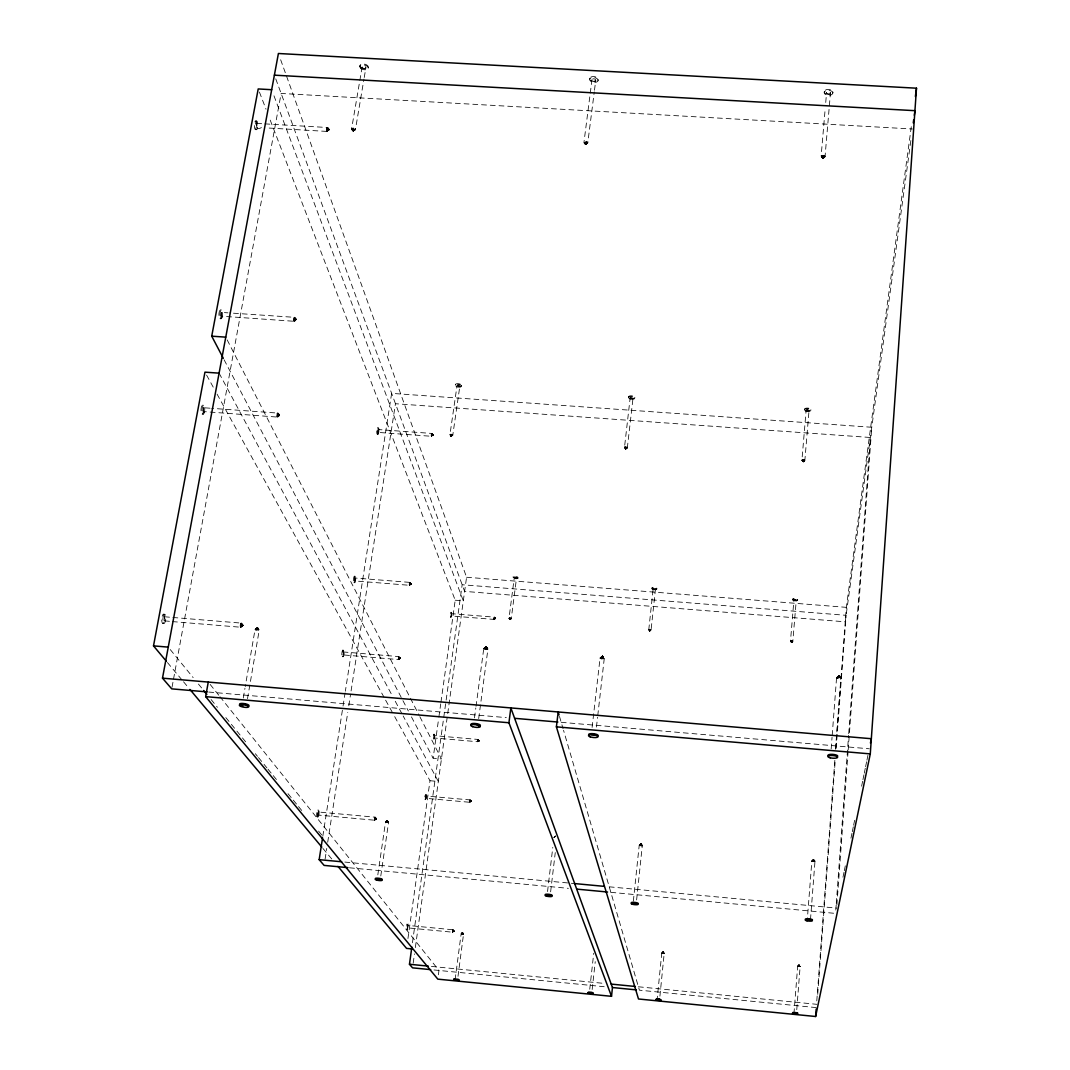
<?xml version="1.0" encoding="UTF-8"?>
<svg xmlns="http://www.w3.org/2000/svg" width="1070" height="1070" viewBox="0 0 1070 1070"><rect width="100%" height="100%" fill="white"/><g stroke="black" fill="none" stroke-linecap="round" stroke-linejoin="round"><path stroke-width="0.75" stroke-dasharray="5 3.75" d="M264.878 123.879L327.233 127.49L329.239 129.577C325.534 136.238 326.123 122.408 329.239 129.577L327.099 131.423L268.048 127.999M327.219 131.383L327.34 127.584M458 976.308L463.537 934.097L462.521 932.599L461.143 933.762L455.178 979.21M451.192 434.219L452.797 435.075L451.179 436.279C448.049 434.219 452.49 433.042 451.179 436.279L452.797 435.075L459.859 386.043L458.268 385.16L457.05 385.534L449.962 434.567L451.179 436.279L452.704 435.209M374.66 820.182L375.022 817.172L376.546 818.858L374.727 820.235L318.164 815.059L317.964 813.548L318.459 812.01L375.022 817.172L376.546 818.858L374.727 820.235L376.546 818.858L375.022 817.172M374.808 820.168L375.088 817.212M462.494 934.163L462.521 932.599C458.562 935.033 466.694 933.776 461.223 933.709M462.494 933.735L462.521 932.599L461.143 933.816M398.642 656.606L400.207 658.197C397.144 663.213 398.053 652.74 400.207 658.197L398.441 659.548L343.256 654.934L343.082 653.369L343.537 651.978L398.722 656.579L398.521 659.521M486.114 649.396L483.774 648.554L486.154 646.507C491.077 649.276 484.081 651.215 486.154 646.507L483.787 648.38L476.03 706.32M409.235 584.447L409.676 582.374L411.147 583.966L409.476 585.29L354.852 580.943L354.678 579.338L355.133 578.027L409.676 582.374L411.147 583.966C409.168 586.654 408.245 583.926 411.147 583.966L409.676 582.374M409.476 585.29L409.743 582.468M431.21 435.343L431.558 433.417L433.056 434.955L431.424 436.279L378.178 432.414L377.951 430.742L378.285 429.552L431.558 433.417L433.056 434.955C431.277 437.938 430.153 434.58 433.056 434.955L431.625 433.43M431.504 436.199L431.678 433.537M510.015 617.978L509.975 619.57L511.273 618.554L516.529 578.027L515.593 577.466L514.295 577.653L509.012 618.179L509.975 619.57C514.175 618.152 506.444 616.842 509.975 619.57L511.179 618.634M406.881 929.282L407.911 925.443L452.784 929.763L454.001 931.114C451.446 935.193 452.383 926.607 454.001 931.114L452.57 932.197L407.683 927.864C405.931 914.609 407.657 941.48 407.51 923.945M452.57 932.197L452.837 929.79M425.031 799.705L425.967 796L470.038 799.919L471.228 801.216L469.77 802.246L471.228 801.216C468.245 803.757 470.158 797.23 471.228 801.216L469.824 802.286L425.806 798.314C426.261 793.873 424.696 794.007 424.75 798.407C425.459 802.594 428.013 794.502 425.512 794.462M478.063 739.45C478.384 744.546 476.712 737.324 479.24 740.734L477.849 741.791L479.24 740.734L478.063 739.45L434.473 735.652L433.484 739.357L433.965 734.167L434.808 736.882L433.484 739.357M451.246 614.715L451.54 613.672L494.313 617.136L495.477 618.393C493.176 622.245 493.818 614.193 495.477 618.393L494.099 619.423L451.326 615.959L451.045 612.227L450.577 617.296L451.848 615.023L451.045 612.227M494.153 619.41L494.353 617.203M587.604 143.206L585.638 144.437C581.157 142.47 587.738 139.154 585.638 144.437L587.764 142.952L594.278 91.859M450.069 434.875L451.179 436.279L452.516 435.316M600.083 657.983L602.41 656.111L604.256 658.505L602.29 659L602.41 656.111L600.056 658.157L592.004 728.309M627.221 447.848L625.763 448.932C622.259 447.046 627.408 445.535 625.763 448.932L627.368 447.568L633.025 398.013L631.527 397.278L630.163 397.813L624.492 447.354L625.763 448.932L627.341 447.715M651.068 629.896L649.811 630.912C651.082 628.277 647.056 629.441 649.811 630.912L651.095 629.789L655.469 588.915L654.265 588.42L653.195 588.634L648.794 629.601L649.811 630.912L651.095 629.789L649.891 629.32M835.523 749.281L840.873 678.059L838.813 677.216L838.893 675.625L836.566 677.711L832.179 735.652M639.231 845.3L640.917 843.855C644.755 846.009 639.245 847.119 640.917 843.855L639.205 845.394L633.159 902.946M663.012 953.53L661.741 953.183L663.092 951.966C666.075 953.731 661.822 954.427 663.092 951.966L661.782 953.129L657.154 999.22M814.925 861.377L813.441 860.976L813.534 859.638C807.85 861.952 818.858 862.848 813.534 859.638L811.836 861.189L807.328 919.371M172.832 617.47L240.964 623.074L243.01 625.335C238.556 632.33 239.947 617.684 243.01 625.335L240.549 627.221L172.404 621.59M240.696 627.194L241.098 623.195M277.571 413.073L279.564 415.227C275.498 422.102 276.394 407.777 279.564 415.227L277.317 417.073L203.086 411.549L203.474 407.723L210.041 408.205M277.451 416.966L277.692 413.234M294.263 317.335L296.216 319.435C292.27 326.243 293.06 312.079 296.216 319.435L294.009 321.281L220.928 316.145L221.316 312.4L227.937 312.841M294.143 321.201L294.384 317.522M796.762 1009.679L800.119 966.558L798.916 966.21L798.996 965.073C794.555 966.852 803.169 967.614 798.996 965.073L797.658 966.317L794.02 1012.742M388.53 822.455L387.18 822.001L387.273 820.663C381.535 822.629 392.249 824.087 387.273 820.663L385.508 822.094L377.255 878.737M514.295 577.653L516.529 578.027M835.804 910.089L836.178 905.1M836.299 903.441L848.59 735.357M848.711 733.699L870.378 437.483L395.459 403.724L350.826 692.611M836.9 904.779L848.069 751.715M848.189 750.043L871.769 427.264L391.647 393.372L345.356 691.207M831.176 748.906L832.045 737.31M816.784 1000.945L834.881 759.834M835.75 748.197L846.33 607.345L911.586 124.561M817.707 994.351L835.282 759.954M836.151 748.318L846.129 615.317L462.16 584.742L412.298 943.86M821.359 156.728L822.937 158.186C828.274 157.023 821.185 152.448 822.937 158.186L821.131 156.18L825.171 108.966M810.485 919.665L814.966 861.47L813.534 859.638L811.903 861.096M801.965 460.327L803.262 461.758C807.248 460.474 801.965 458.067 803.262 461.758L804.854 460.381L809.054 410.305L807.649 409.569L806.151 410.091L801.925 460.167L803.262 461.758L804.787 460.528M791.68 640.81L791.559 642.415L792.83 641.291L796.267 600.056L795.13 599.561L793.94 599.869L790.489 641.09L791.559 642.415C795.719 640.676 787.721 639.98 791.559 642.415L792.83 641.291M830.454 92.903A1.953 1.123 2.8 0 1 827.471 93.705A1.953 1.123 2.8 0 1 827.605 91.779A1.953 1.123 2.8 0 1 830.454 92.903L825.064 156.407L822.937 158.186L821.185 156.461M804.372 409.97L804.439 409.248M832.834 93.037A4.32 2.488 2.8 0 0 826.508 90.522A4.32 2.488 2.8 0 0 826.201 94.815A4.32 2.488 2.8 0 0 832.834 93.037L832.901 92.114A4.32 2.488 2.8 0 0 826.575 89.599A4.32 2.488 2.8 0 0 826.281 93.892A4.32 2.488 2.8 0 0 832.901 92.114M810.833 410.425L810.886 409.69M824.194 92.555L824.274 91.632M825.732 102.452L826.562 92.689M798.862 966.651L798.996 965.073L800.119 966.558M813.347 861.684L813.534 859.638L814.778 861.283M840.632 677.711L838.893 675.625L836.566 677.711L838.626 678.54L838.893 675.625L840.819 677.885M792.656 641.465L791.559 642.415L790.489 641.09M804.64 460.662L803.262 461.758L801.925 460.167L803.423 459.685M659.922 996.17L664.176 953.423L663.092 951.966L661.782 953.129M636.61 899.95L642.281 845.674L640.917 843.855L639.205 845.394L640.823 845.889M585.731 141.494L587.764 142.952L585.638 144.437L584.059 142.738M592.178 989.496L595.241 961.662M589.744 989.255L593.73 953.236M824.435 157.13L822.937 158.186L824.769 156.929M628.424 397.679L628.505 396.957M596.445 727.052L597.568 717.261M597.755 715.629L604.256 658.505L602.41 656.111L600.056 658.157L602.29 659M634.764 398.134L634.858 397.411M451.219 614.969L450.577 617.296M550.622 891.858L555.263 852.589M547.546 891.564L552.789 847.4M598.023 80.798A4.267 2.434 8.1 0 0 592.512 77.481A4.267 2.434 8.1 0 0 591.095 81.521A4.267 2.434 8.1 0 0 598.023 80.798L598.143 79.889A4.267 2.434 8.1 0 0 592.619 76.572A4.267 2.434 8.1 0 0 591.215 80.611A4.267 2.434 8.1 0 0 598.143 79.889M589.717 79.073L589.837 78.163M592.004 79.554L583.979 142.19L585.638 144.437L587.336 143.407M594.479 90.214L595.749 80.33A1.913 1.097 8.1 0 0 593.261 78.832A1.913 1.097 8.1 0 0 592.619 80.651A1.913 1.097 8.1 0 0 595.749 80.33M517.907 578.268A2.541 0.869 7.5 0 0 514.51 576.917A2.541 0.869 7.5 0 0 513.827 578.335A2.541 0.869 7.5 0 0 517.907 578.268L517.987 577.666A2.541 0.869 7.5 0 0 514.59 576.329A2.541 0.869 7.5 0 0 513.908 577.746A2.541 0.869 7.5 0 0 517.987 577.666M478.678 718.572L487.933 649.062L486.154 646.507L483.934 648.233M438.392 974.797L438.981 970.45L219.912 696.637M474.478 717.903L475.802 707.966M910.864 140.544L845.233 621.817L464.621 591.389L275.512 78.217M413.194 963.201L414.478 953.892M415.347 947.592L466.573 577.252L279.537 56.643M407.951 938.537L429.993 780.726L393.693 714.827M419.841 716.686L441.442 758.938L433.136 758.202L438.646 718.706M438.874 717.06L440.72 703.886M440.947 702.241L455.205 600.203L269.011 117.004M461.571 386.364A3.183 1.351 8.9 0 0 457.251 384.371A3.183 1.351 8.9 0 0 456.542 386.618A3.183 1.351 8.9 0 0 461.571 386.364L461.678 385.641A3.183 1.351 8.9 0 0 457.358 383.662A3.183 1.351 8.9 0 0 456.636 385.909A3.183 1.351 8.9 0 0 461.678 385.641M380.786 875.955L388.544 822.549L387.273 820.663L385.521 822.188M455.338 385.213L455.432 384.505M322.806 836.258L342.788 707.685M343.042 706.039L345.088 692.852M325.079 859.237L326.751 848.43M327.701 842.25L347.777 712.352M348.793 705.772L350.572 694.256M661.889 953.089L662.918 953.089L663.092 951.966L664.149 953.477L663.092 951.966L661.795 953.25M255.141 629.32L257.509 627.635L259.221 630.15L257.067 630.431L257.509 627.635L255.048 629.481L245.244 686.592M355.106 129.965L353.22 130.968C348.486 128.534 356.163 126.006 353.22 130.968L355.441 129.51L363.96 79.1M364.241 77.481L365.886 67.731M368.187 68.199L368.334 67.303M247.504 698.67L259.221 630.15L257.509 627.635L255.048 629.481L257.067 630.431M359.828 66.474L359.988 65.578M362.128 66.955L351.629 128.748L353.22 130.968L355.334 129.751M243.278 698.014L244.963 688.224M172.029 687.248L173.22 680.814M173.514 679.196L281.129 93.451L912.442 129.002M633.025 398.013L630.163 397.813M352.084 129.564L353.22 130.968L351.803 129.296M255.369 629.213L257.215 629.187L257.509 627.635L259.181 629.989M639.379 845.233L640.676 845.18L640.917 843.855L642.254 845.768M451.567 434.26L451.179 436.279L449.975 434.714M386.885 822.643L387.273 820.663L388.423 822.362M842.973 877.226L843.976 872.344M844.31 870.712L845.3 865.844M850.958 838.198L851.961 833.329M852.295 831.698L853.298 826.829M853.633 825.197L854.622 820.316M861.617 786.182L862.607 781.301M862.942 779.669L863.945 774.8M864.279 773.169L865.269 768.3M865.603 766.668L866.606 761.786M866.941 760.168L867.944 755.286M586.24 141.561L585.638 144.437L584.287 143.005M485.566 649.329L486.154 646.507L487.947 648.888M510.31 618.019L509.975 619.57L508.999 618.273M462.186 934.123L462.521 932.599L463.457 933.976M648.848 629.708L649.811 630.912L650.801 630.043M624.519 447.207L625.763 448.932C629.347 447.715 625.201 445.414 625.763 448.932L624.559 447.514M601.741 658.933L602.41 656.111L604.149 658.331M651.041 629.695L649.811 630.912L648.821 629.508L649.811 630.912L650.199 629.361M640.422 845.848L640.917 843.855L642.214 845.581M600.257 657.849L602.022 657.662L602.41 656.111L604.229 658.679M823.673 155.284L822.937 158.186L821.131 156.18L823.164 155.217M653.168 588.741L655.469 588.915M662.691 953.49L663.092 951.966L664.122 953.357L662.918 953.089M803.811 459.726L803.262 461.758L802.099 460.488M791.987 640.85L791.559 642.415L790.636 641.304M627.007 447.955L625.763 448.932L624.719 447.661M838.077 678.474L838.893 675.625L840.873 678.059L838.626 678.54M812.946 861.631L813.534 859.638L814.899 861.564M798.541 966.611L798.996 965.073L799.972 966.424M462.186 933.695L462.521 932.599L463.537 934.097M511.032 618.701L509.975 619.57L509.066 618.38M451.433 615.852L451.58 613.739M353.688 128.119L353.22 130.968L351.656 129.015M797.845 966.223L798.996 965.073L800.079 966.598L798.996 965.073L797.712 966.264L798.996 965.073L799.785 966.37M484.215 648.112L485.606 648.045L486.154 646.507L487.813 648.714M256.519 630.324L257.509 627.635L259.127 630.31M812.063 861.029L813.534 859.638L814.537 861.189M809.054 410.305L806.151 410.091M385.601 822.014L386.778 821.947L387.273 820.663L388.463 822.629M451.928 434.353L451.179 436.279L450.256 435.035M586.708 141.695L585.638 144.437L583.952 142.457M836.66 677.537L838.251 677.203L838.893 675.625L840.311 677.537M386.497 822.576L387.273 820.663L388.209 822.255M485.044 649.222L486.154 646.507L487.786 649.209M510.604 618.072L509.975 619.57L509.093 618.085M626.579 446.992L625.763 448.932L624.639 447.073M461.879 934.07L462.521 932.599L463.457 934.15M601.22 658.826L602.41 656.111L603.908 658.144M824.141 155.417L822.937 158.186L821.666 156.969M648.968 629.815L649.811 630.912L650.48 629.414M662.597 953.062L663.092 951.966L663.788 953.236M804.159 459.819L803.262 461.758L801.978 460.02M791.934 641.585L791.559 642.415L790.529 640.997M640.034 845.768L640.917 843.855L642.12 845.835M378.258 432.333L378.365 429.565M796.267 600.056L793.94 599.869M452.262 435.396L451.179 436.279L450.055 434.433M792.268 640.917L791.559 642.415L790.663 640.917M662.397 953.437L663.092 951.966L663.855 953.544M586.962 143.554L585.638 144.437L584.621 143.246M837.569 678.367L838.893 675.625L840.779 678.233M812.571 861.564L813.534 859.638L814.725 861.631M640.275 845.153L640.917 843.855L642.04 845.474M798.247 966.558L798.996 965.073L799.745 966.665M425.86 798.274L426.034 795.96M803.73 460.876L803.262 461.758L802.326 460.622M434.594 734.221L434.112 739.41M351.736 128.494L353.22 130.968C357.34 129.818 354.09 126.635 353.22 130.968L352.445 129.804M256.68 629.12L257.509 627.635L258.98 629.802M256.024 630.19L257.509 627.635L258.9 630.417M649.089 629.361L649.811 630.912L650.292 630.096M587.136 141.895L585.638 144.437L584.14 141.935M461.879 933.682L462.521 932.599L463.297 933.909M452.249 434.46L451.179 436.279L450.523 435.169M601.474 657.635L602.41 656.111L604.042 658.812M484.563 649.075L486.154 646.507L487.545 648.527M510.858 618.152L509.975 619.57L509.213 618.473M386.15 822.482L387.273 820.663L388.276 822.683M626.886 447.113L625.763 448.932L624.96 447.808M824.542 155.618L822.937 158.186L821.225 155.912M798.3 966.183L798.996 965.073L799.531 966.304M600.765 658.679L602.41 656.111L603.747 658.933M649.169 629.909L649.811 630.912L650.72 629.494M461.611 934.016L462.521 932.599L463.297 934.177M804.453 459.926L803.262 461.758L802.139 459.886M812.652 860.949L813.534 859.638L814.23 861.096M639.713 845.688L640.917 843.855L641.893 845.889M792.495 640.983L791.559 642.415L790.81 641.398M459.859 386.043L457.05 385.534M837.128 678.219L838.893 675.625L840.538 678.367M662.129 953.383L663.092 951.966L663.534 953.169M812.25 861.484L813.534 859.638L814.471 861.684M386.404 821.92L387.273 820.663L387.915 822.148M798.006 966.504L798.996 965.073L799.477 966.678M510.55 618.754L509.975 619.57L509.24 618.032M485.084 648.019L486.154 646.507L487.505 649.316M626.378 448.062L625.763 448.932L624.853 446.966M662.317 953.049L663.092 951.966L663.614 953.557M823.539 157.357L822.937 158.186L821.439 155.658M837.716 677.216L838.893 675.625L839.87 677.404M354.986 128.681L353.22 130.968L351.963 128.293M639.913 845.153L640.917 843.855L641.786 845.38M792.215 641.572L791.559 642.415L790.85 640.85M587.47 142.136L585.638 144.437L584.421 141.735M255.61 630.016L257.509 627.635L258.673 629.615M452.516 434.607L451.179 436.279L450.243 434.326M824.836 155.859L822.937 158.186L822.054 157.156M627.14 447.247L625.763 448.932L625.134 446.885M484.188 648.915L486.154 646.507L487.117 649.396M511.059 618.246L509.975 619.57L509.427 618.567M385.855 822.389L387.273 820.663L387.995 822.71M600.404 658.518L602.41 656.111L603.547 657.983M649.329 629.32L649.811 630.912L650.921 629.588M804.68 460.073L803.262 461.758L802.38 459.779M461.384 933.949L462.521 932.599L463.069 933.842M792.683 641.077L791.559 642.415L791.091 640.81M461.611 933.669L462.521 932.599L463.069 934.19M639.445 845.594L640.917 843.855L641.585 845.915M354.772 130.112L353.22 130.968L352.886 130.005M836.807 678.059L838.893 675.625L840.177 678.474M798.046 966.197L798.996 965.073L799.236 966.25M661.929 953.316L663.092 951.966L663.32 953.557M812.023 861.377L813.534 859.638L814.136 861.711M797.805 966.437L798.996 965.073L799.183 966.678M812.331 860.976L813.534 859.638L813.855 861.029M649.41 629.989L649.811 630.912L650.56 630.083M804.092 460.849L803.262 461.758L802.62 460.742M451.941 435.423L451.179 436.279L450.844 435.289M600.979 657.662L602.41 656.111L603.333 659M256.158 629.106L257.509 627.635L258.552 630.497M662.076 953.062L663.092 951.966L663.226 953.116M386.056 821.934L387.273 820.663L387.567 822.068M837.262 677.283L838.893 675.625L839.361 677.283M407.683 927.864L407.964 925.456M408.165 924.012L407.55 929.335M639.606 845.18L640.917 843.855L641.211 845.915M811.876 861.283L813.534 859.638L813.762 861.711M385.641 822.282L387.273 820.663L387.661 822.71M600.163 658.331L602.41 656.111L602.838 659.026M804.814 460.22L803.262 461.758L802.687 459.712M461.223 933.883L462.521 932.599L462.802 933.789M792.79 641.184L791.559 642.415L791.051 641.478M639.271 845.487L640.917 843.855L641.452 845.287M836.62 677.885L838.893 675.625L839.709 678.54M587.697 142.404L585.638 144.437L584.795 141.588M255.289 629.829L257.509 627.635L258.111 630.524M452.704 434.768L451.179 436.279L450.51 434.246M825.01 156.126L822.937 158.186L821.76 155.458M627.301 447.407L625.763 448.932L625.281 447.929M483.921 648.728L486.154 646.507L487.158 648.366M484.603 648.045L486.154 646.507L486.636 649.423M355.253 128.962L353.22 130.968L352.297 128.146M510.818 618.741L509.975 619.57L509.467 617.978M792.469 641.532L791.559 642.415L791.372 640.796M461.384 933.682L462.521 932.599L462.802 934.19M554.3 837.382L555.678 836.058L553.966 837.502M626.712 448.022L625.763 448.932L625.482 446.845M586.507 143.634L585.638 144.437L585.036 143.433M836.9 677.404L838.893 675.625L839.188 678.567M553.952 837.596L555.678 836.058L554.086 837.435M600.564 657.729L602.41 656.111L603.092 657.836M804.399 460.769L803.262 461.758L803.048 459.672M385.788 821.961L387.273 820.663L387.286 822.696M483.774 648.554L486.154 646.507L486.689 648.219M327.34 131.209L329.239 129.577L327.447 127.798M824.02 157.277L822.937 158.186L822.175 155.31M255.101 629.641L257.509 627.635L258.245 629.441M255.717 629.133L257.509 627.635L257.602 630.497M452.797 434.915L451.179 436.279L450.831 434.206M587.791 142.684L585.638 144.437L585.236 141.507M294.277 320.987L296.216 319.435L294.13 317.295L229.582 312.948M355.414 129.243L353.22 130.968L352.712 128.066M240.857 627.02L243.01 625.335L241.218 623.435M326.979 131.329L329.239 129.577L327.112 127.531M293.875 321.241L296.216 319.435L293.996 317.375M277.183 417.046L279.564 415.227L277.438 413.047L211.686 408.325M277.585 416.725L279.564 415.227L277.799 413.528M409.556 585.183L411.147 583.966L409.783 582.642M327.447 130.914L329.239 129.577L327.54 128.132M398.602 659.387L400.207 658.197L398.842 656.819M452.623 932.13L454.001 931.114L452.864 929.897M824.983 156.675L822.937 158.186L822.656 155.23M494.206 619.316L495.477 618.393L494.273 617.163M426.168 794.515L425.673 799.758M431.571 436.025L433.056 434.955L431.478 433.497M477.956 741.644L479.24 740.734L478.116 739.49M374.901 820.008L376.546 818.858L375.155 817.36M203.38 411.736L203.474 407.723M494.072 619.369L495.477 618.393L494.38 617.337M398.374 659.468L400.207 658.197L398.562 656.726M469.931 802.125L471.228 801.216L469.984 799.959M241.004 626.726L243.01 625.335L240.817 623.101M354.344 130.192L353.22 130.968L353.194 128.052M409.329 585.21L411.147 583.966L409.516 582.508M240.416 627.114L243.01 625.335L241.298 623.797M277.063 416.885L279.564 415.227L277.304 413.167M452.677 931.997L454.001 931.114L452.73 929.83L454.001 931.114L452.476 932.077M409.623 584.969L411.147 583.966L409.823 582.909M293.768 321.053L296.216 319.435L294.477 317.83M326.872 131.115L329.239 129.577L326.992 127.704M398.682 659.173L400.207 658.197L398.883 657.074M494.246 619.155L495.477 618.393L494.22 617.243M277.705 416.364L279.564 415.227L277.866 413.916M469.743 802.139L471.228 801.216L469.931 800.079M374.594 820.035L376.546 818.858L375.195 817.6M477.782 741.617L479.24 740.734L478.143 739.624M318.164 815.059L318.539 812.05M478.009 741.47L479.24 740.734L477.969 739.597M494.032 619.222L495.477 618.393L494.393 617.537M478.156 739.811L479.24 740.734L477.808 741.737L434.246 737.992L434.514 735.705M374.981 819.767L376.546 818.858L374.848 817.386M398.321 659.307L400.207 658.197L398.481 656.953M221.209 316.372L221.316 312.4M409.275 585.036L411.147 583.966L409.435 582.709M469.984 801.938L471.228 801.216L469.877 800.266M431.638 435.771L433.056 434.955L431.732 433.738M240.309 626.859L243.01 625.335L240.656 623.275M327.527 130.527L329.239 129.577L326.885 127.999M431.25 435.958L433.056 434.955L431.411 433.671M276.956 416.604L279.564 415.227L277.17 413.408M452.73 931.783L454.001 931.114L452.891 930.071M241.138 626.324L243.01 625.335L240.509 623.569M293.675 320.759L296.216 319.435L293.875 317.603M452.463 931.903L454.001 931.114L452.904 930.298M409.703 584.702L411.147 583.966L409.837 583.23M326.791 130.781L329.239 129.577L327.594 128.56M469.717 801.952L471.228 801.216L470.145 800.507M374.553 819.794L376.546 818.858L375.209 817.921M398.749 658.879L400.207 658.197L398.896 657.408M494.3 618.941L495.477 618.393L494.166 617.417M477.755 741.43L479.24 740.734L477.915 739.771M294.477 320.224L296.216 319.435L294.544 318.231M398.281 659.053L400.207 658.197L398.401 657.234M494.019 619.022L495.477 618.393L494.126 617.631M409.248 584.768L411.147 583.966L409.369 582.989M240.228 626.498L243.01 625.335L241.338 624.251M478.063 741.229L479.24 740.734L478.17 740.052M277.812 415.922L279.564 415.227L277.05 413.756M375.062 819.446L376.546 818.858L374.754 817.64M470.038 801.684L471.228 801.216L469.824 800.52M431.223 435.677L433.056 434.955L431.758 434.019M276.889 416.217L279.564 415.227L277.906 414.384M431.691 435.45L433.056 434.955L431.344 433.925M452.449 931.662L454.001 931.114L452.61 930.178M293.608 320.358L296.216 319.435L293.755 317.924M452.784 931.515L454.001 931.114L452.891 930.592M469.717 801.697L471.228 801.216L470.131 800.788M374.54 819.486L376.546 818.858L374.674 817.948M326.724 130.353L329.239 129.577L326.791 128.387M477.755 741.176L479.24 740.734L477.862 740.012M256.559 127.33C258.632 116.443 251.731 132.399 261.481 127.611M343.256 654.934L343.617 652.058M327.594 130.058L329.239 129.577L327.621 129.042M241.232 625.843L243.01 625.335L240.389 623.97M409.757 584.354L411.147 583.966L409.315 583.324M398.267 658.719L400.207 658.197L398.348 657.595M451.674 612.281L451.192 617.35M494.019 618.781L495.477 618.393L494.407 617.791M240.175 626.044L243.01 625.335L241.338 624.773M494.34 618.674L495.477 618.393L494.072 617.898M398.816 658.531L400.207 658.197L398.883 657.769M276.849 415.748L279.564 415.227L276.943 414.197M478.103 740.948L479.24 740.734L478.156 740.346M294.544 319.729L296.216 319.435L294.584 318.7M452.449 931.381L454.001 931.114L452.556 930.445M293.568 319.876L296.216 319.435L293.661 318.352M164.098 620.908L164.512 616.775L163.937 620.787L170.745 621.456M470.078 801.403L471.228 801.216L469.784 800.801M375.129 819.072L376.546 818.858L375.209 818.282M354.852 580.943L355.133 578.027M374.54 819.125L376.546 818.858L374.62 818.323M469.717 801.417L471.228 801.216L470.104 801.096M277.879 415.428L279.564 415.227L277.906 414.892M326.698 129.871L329.239 129.577L326.738 128.855M477.768 740.895L479.24 740.734L477.822 740.293M431.745 435.089L433.056 434.955L431.357 436.266L433.056 434.955L431.772 434.353M452.837 931.221L454.001 931.114L452.516 930.753M398.267 658.358L400.207 658.197L398.294 657.97M494.019 618.487L495.477 618.393L494.393 618.085M240.175 625.522L243.01 625.335L240.282 624.452M409.235 584.086L411.147 583.966L409.837 583.605M409.81 583.979L411.147 583.966L409.262 583.698M431.21 434.982L433.056 434.955L431.29 434.246M276.849 415.227L279.564 415.227L276.876 414.705M494.38 618.38L495.477 618.393L494.046 618.192M327.621 129.55L329.239 129.577L326.698 129.35M241.312 625.308L243.01 625.335L240.202 624.987M293.568 319.368L296.216 319.435L293.595 318.847M452.476 931.06L454.001 931.114L452.877 930.9M398.856 658.157L400.207 658.197M255.703 120.95A4.36 1.164 -89.2 0 1 256.532 127.691A4.36 1.164 -89.2 0 1 254.513 127.276A4.36 1.164 -89.2 0 1 255.703 120.95L256.733 121.017A4.36 1.164 -89.2 0 1 257.562 127.745A4.36 1.164 -89.2 0 1 255.556 127.343A4.36 1.164 -89.2 0 1 256.733 121.017M256.666 123.411L263.233 123.786M255.462 129.657L256.506 129.724M374.567 818.724L376.546 818.858L375.182 818.67M220.3 309.885L221.37 309.966M220.086 318.74L221.156 318.806M202.444 405.196L203.527 405.276M202.243 414.117L203.327 414.184M377.576 427.746L378.352 427.813M377.322 434.112L378.111 434.166M469.743 801.109L471.228 801.216M478.143 740.641L479.24 740.734L477.782 740.587M466.573 577.252L846.33 607.345M354.504 576.182A3.263 0.709 -85.6 0 1 354.625 581.331A3.263 0.709 -85.6 0 1 353.448 580.756A3.263 0.709 -85.6 0 1 354.504 576.182L355.307 576.248A3.263 0.709 -85.6 0 1 355.427 581.398A3.263 0.709 -85.6 0 1 354.237 580.823A3.263 0.709 -85.6 0 1 355.307 576.248M353.876 582.668L354.678 582.722M455.205 600.203L463.31 600.858L272.823 92.729M163.656 614.167A4.614 1.418 -85.2 0 1 164.151 621.376A4.614 1.418 -85.2 0 1 161.744 620.707A4.614 1.418 -85.2 0 1 163.656 614.167L164.78 614.26A4.614 1.418 -85.2 0 1 165.275 621.469A4.614 1.418 -85.2 0 1 162.867 620.801A4.614 1.418 -85.2 0 1 164.78 614.26M164.512 616.775L171.16 617.323M162.72 623.328L163.844 623.422M342.908 650.105A3.304 0.736 -85.1 0 1 343.042 655.228A3.304 0.736 -85.1 0 1 341.811 654.84A3.304 0.736 -85.1 0 1 342.908 650.105L343.711 650.172A3.304 0.722 -85.1 0 1 343.858 655.295A3.304 0.722 -85.1 0 1 342.627 654.907A3.304 0.722 -85.1 0 1 343.711 650.172M342.28 656.672L343.082 656.739M208.744 692.049L506.297 717.609M561.215 722.317L869.268 748.786M429.993 780.726L438.326 781.474L403.163 715.99M317.803 810.07L318.633 810.137M317.161 816.851L317.991 816.918M344.848 862.072L569.708 883.124M571.367 883.272L574.684 883.579M609.231 886.816L836.646 908.109M349.502 867.797L568.384 888.341M610.836 892.326L835.563 913.419M431.424 966.424L604.603 983.45M638.402 986.781L816.958 1004.329M434.019 969.968L604.189 986.714M816.29 1007.606L639.405 990.178L563.542 730.302M294.584 319.221L296.216 319.435M431.758 434.714L433.056 434.955L431.237 434.607M433.965 734.167L434.206 737.939M167.442 662.544L182.448 680.493M183.532 681.777L188.882 688.184M322.926 848.416L333.653 861.243M170.277 649.597L193.162 677.604M198.431 684.051L202.658 689.214M211.084 699.526L217.411 707.27M225.837 717.582L246.916 743.382M255.355 753.708L257.455 756.289M258.512 757.573L266.938 767.899M267.995 769.183L272.208 774.346M273.265 775.63L276.435 779.508M288.017 793.686L292.244 798.849M293.287 800.146L297.513 805.295M298.557 806.593L301.727 810.458M318.592 831.096L321.749 834.961M210.161 684.439L218.868 695.326M206.577 375.088L213.839 388.263M217.063 394.121L384.826 698.723M385.628 700.181L392.891 713.369M219.096 373.149L392.101 695.393M395.271 701.278L402.373 714.519M224.111 359.787L402.173 699.178M402.935 700.649L408.365 710.988M411.455 716.887L433.136 758.202M227.188 339.912L419.092 715.215M259.408 92.06L266.015 109.207M559.49 716.405L563.074 728.71M509.721 617.965L509.975 619.57L511.273 618.46L509.975 619.57L509.962 618.714M649.597 629.307L649.811 630.912M221.008 317.335A4.427 1.271 -87.8 0 0 220.634 310.006A4.427 1.271 -87.8 0 0 218.935 315.596A4.427 1.271 -87.8 0 0 221.008 317.335M222.078 317.415A4.427 1.271 -87.8 0 0 221.691 310.073A4.427 1.271 -87.8 0 0 220.005 315.677A4.427 1.271 -87.8 0 0 222.078 317.415M203.206 412.565A4.481 1.324 -87.1 0 0 202.792 405.262A4.481 1.324 -87.1 0 0 201.026 411.147A4.481 1.324 -87.1 0 0 203.206 412.565M204.29 412.645A4.481 1.324 -87.1 0 0 203.875 405.343A4.481 1.324 -87.1 0 0 202.11 411.228A4.481 1.324 -87.1 0 0 204.29 412.645M377.844 432.976A3.197 0.669 -86.5 0 0 377.75 427.786A3.197 0.669 -86.5 0 0 376.747 432.026A3.197 0.669 -86.5 0 0 377.844 432.976M378.633 433.029A3.197 0.669 -86.5 0 0 378.526 427.839A3.197 0.669 -86.5 0 0 377.536 432.079A3.197 0.669 -86.5 0 0 378.633 433.029M317.803 815.822A3.411 0.762 -84 0 0 318.004 810.177A3.411 0.762 -84 0 0 316.653 814.364A3.411 0.762 -84 0 0 317.803 815.822M318.619 815.902A3.411 0.762 -84 0 0 318.833 810.244A3.411 0.762 -84 0 0 317.482 814.444A3.411 0.762 -84 0 0 318.619 815.902M629.548 398.013A3.197 1.378 6.5 0 0 634.791 397.759A3.197 1.378 6.5 0 0 630.698 395.78A3.197 1.378 6.5 0 0 629.548 398.013M629.468 398.736A3.197 1.378 6.5 0 0 634.697 398.481A3.197 1.378 6.5 0 0 630.618 396.502A3.197 1.378 6.5 0 0 629.468 398.736M805.309 410.291A3.237 1.391 4.1 0 0 810.752 410.051A3.237 1.391 4.1 0 0 806.927 408.071A3.237 1.391 4.1 0 0 805.309 410.291M805.255 411.014A3.237 1.391 4.1 0 0 810.699 410.773A3.237 1.391 4.1 0 0 806.86 408.793A3.237 1.391 4.1 0 0 805.255 411.014M793.285 599.842A2.581 0.883 4.6 0 0 797.631 599.788A2.581 0.883 4.6 0 0 794.542 598.451A2.581 0.883 4.6 0 0 793.285 599.842M793.231 600.444A2.581 0.883 4.6 0 0 797.578 600.39A2.581 0.883 4.6 0 0 794.502 599.053A2.581 0.883 4.6 0 0 793.231 600.444M652.66 588.714A2.555 0.883 6.1 0 0 656.86 588.66A2.555 0.883 6.1 0 0 653.623 587.31A2.555 0.883 6.1 0 0 652.66 588.714M652.593 589.316A2.555 0.883 6.1 0 0 656.806 589.249A2.555 0.883 6.1 0 0 653.556 587.911A2.555 0.883 6.1 0 0 652.593 589.316M362.569 67.811A1.926 1.057 12.8 0 0 365.779 67.985A1.926 1.057 12.8 0 0 363.68 66.22A1.926 1.057 12.8 0 0 362.569 67.811M360.951 67.477A4.267 2.354 12.8 0 0 368.107 67.865A4.267 2.354 12.8 0 0 363.439 63.959A4.267 2.354 12.8 0 0 360.951 67.477M360.791 68.373A4.267 2.354 12.8 0 0 367.946 68.774A4.267 2.354 12.8 0 0 363.292 64.869A4.267 2.354 12.8 0 0 360.791 68.373"/><path stroke-width="1.5" d="M559.048 714.92L558.192 711.965L556.4 726.851L638.496 998.992L815.621 1016.5L870.284 753.895L916.495 88.195L278.401 53.5L162.493 678.166L171.735 688.866L207.139 691.902M815.621 1016.5L816.169 1009.077M611.518 996.317L612.455 987.53L510.845 707.925L508.932 722.758L611.518 996.317L437.817 979.144L205.667 696.637L208.262 682.071M915.385 96.46L916.495 88.195M913.272 122.889L913.686 119.84M914.315 115.252L914.944 110.678L274.388 75.168M430.715 969.634L412.552 967.842L409.462 964.271L411.843 947.07M347.924 867.636L324.116 865.403L319.168 859.665L322.565 837.81M166.372 661.26L153.505 645.879L204.958 372.159L219.096 373.149M223.336 358.316L211.726 336.181L258.204 88.944L271.686 89.706M870.445 743.035L871.328 738.715L162.493 678.166M591.469 734.568L594.318 734.595M591.282 992.88L591.135 992.532M657.475 999.112L659.601 999.46L658.424 999.54M796.642 1013.317C801.992 1015.363 785.487 1012.595 795.986 1013.21C802.527 1013.183 788.068 1011.524 794.488 1013.21M635.192 903.441L636.262 903.24L635.045 902.826M591.483 993.147C597.167 993.08 585.611 991.101 588.834 992.773M657.502 999.527C650.333 1000.209 667.68 1001.025 658.197 999.581M243.264 704.22L245.378 704.555M211.726 336.181L225.77 337.144M153.505 645.879L168.257 647.123M514.616 718.318L557.885 722.036M205.667 696.637L508.932 722.758M556.4 726.851L870.284 753.895M319.168 859.665L341.638 861.765M574.684 883.579L604.296 886.361M576.69 889.116L607.586 892.019M412.271 948.97L406.573 948.408L337.946 866.366M409.462 964.271L428.294 966.116M611.211 984.106L635.206 986.46M612.455 987.53L636.235 989.87M657.783 999.701C666.008 1000.584 654.425 997.494 656.539 999.46M456.636 979.679L458.95 980.428L453.613 979.786L459.043 979.759L458.013 979.237L453.707 979.01L456.034 979.759M795.906 1012.755L794.368 1012.915M476.524 724.417L477.661 724.871M807.756 919.638L810.485 919.665M380.184 879.018L377.603 879.005M547.439 895.028L550.154 895.042M189.965 689.468L321.856 847.132M203.701 690.498L206.871 694.376M807.061 919.959A3.531 0.696 5.3 0 1 806.084 918.849A3.531 0.696 5.3 0 1 811.247 919.197A3.531 0.696 5.3 0 1 811.314 920.24M631.808 903.174A3.478 0.696 6.2 0 1 633.935 902.331A3.478 0.696 6.2 0 1 638.148 903.535A3.478 0.696 6.2 0 1 633.146 903.548M547.251 895.456A3.464 0.682 6.7 0 1 545.58 894.346A3.464 0.682 6.7 0 1 550.14 894.52A3.464 0.682 6.7 0 1 551.812 895.63M376.814 879.259A3.451 0.669 7.6 0 1 375.998 878.216A3.451 0.669 7.6 0 1 380.76 878.657A3.451 0.669 7.6 0 1 381.575 879.714M828.568 756.008A4.869 1.324 4.7 0 1 832.406 754.35A4.869 1.324 4.7 0 1 837.476 756.45M588.901 734.983A4.775 1.311 6.5 0 1 593.676 733.739A4.775 1.311 6.5 0 1 597.648 736.053M471.322 724.818A4.748 1.297 7.4 0 1 473.542 723.44A4.748 1.297 7.4 0 1 479.694 724.644A4.748 1.297 7.4 0 1 478.531 726.236M240.135 704.849A4.761 1.244 9.1 0 1 241.686 703.431A4.761 1.244 9.1 0 1 247.959 704.635A4.761 1.244 9.1 0 1 247.478 706.267M242.917 705.879A4.761 1.244 9.1 0 1 241.793 705.571M587.871 992.947L593.235 993.589L587.871 992.947M806.994 920.815A3.531 0.696 5.3 0 0 812.357 920.722A3.531 0.696 5.3 0 0 807.168 919.611A3.531 0.696 5.3 0 0 806.994 920.815M632.303 904.217A3.478 0.696 6.2 0 0 638.001 904.444A3.478 0.696 6.2 0 0 633.56 903.174A3.478 0.696 6.2 0 0 632.303 904.217M546.395 896.112A3.464 0.682 6.7 0 0 551.986 896.339A3.464 0.682 6.7 0 0 547.412 895.055A3.464 0.682 6.7 0 0 546.395 896.112M376.68 880.102A3.451 0.669 7.6 0 0 382.07 880.302A3.451 0.669 7.6 0 0 377.242 879.005A3.451 0.669 7.6 0 0 376.68 880.102M830.159 757.801A4.869 1.324 4.7 0 0 837.609 757.293A4.869 1.324 4.7 0 0 830.521 755.514A4.869 1.324 4.7 0 0 830.159 757.801M590.132 736.829A4.775 1.311 6.5 0 0 597.916 736.909A4.775 1.311 6.5 0 0 591.723 734.756A4.775 1.311 6.5 0 0 590.132 736.829M472.632 726.664A4.761 1.284 7.4 0 0 480.216 726.731A4.761 1.284 7.4 0 0 473.769 724.577A4.761 1.284 7.4 0 0 472.632 726.664M240.643 706.334A4.761 1.244 9.1 0 0 248.574 707.016A4.761 1.244 9.1 0 0 243.01 704.595A4.761 1.244 9.1 0 0 240.643 706.334"/></g></svg>
